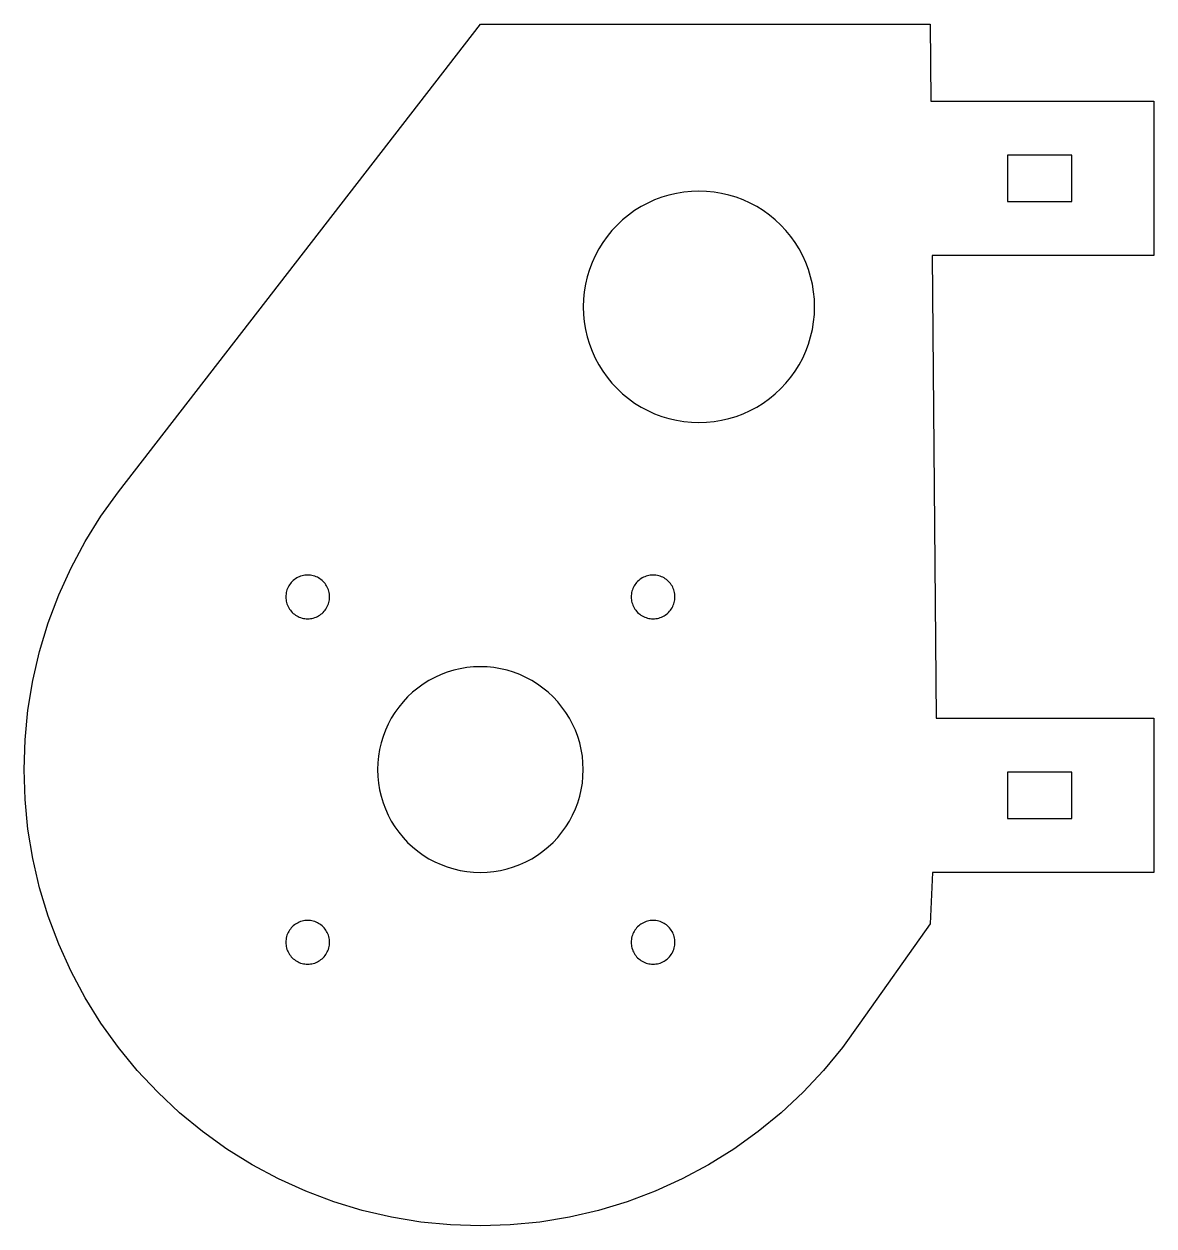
# Model space of a CAD drawing. Header units: metres. Extents: x -35.5 to 52.4, y -35.5 to 58.
import ezdxf

# ---------------------------------------------------------------- set-up
doc = ezdxf.new("R2010")
doc.units = ezdxf.units.M
doc.layers.add('CUT', color=7, linetype='Continuous')

msp = doc.modelspace()

# ---------------------------------------------------------------- linework, layer by layer
at = {"layer": 'CUT'}
for points in [[(-15.701, -31.839), (-17.75, -30.744), (-19.723, -29.517), (-21.611, -28.164), (-23.407, -26.69), (-25.102, -25.102), (-26.69, -23.407), (-28.164, -21.611), (-29.517, -19.723), (-30.744, -17.75), (-31.839, -15.701), (-32.798, -13.585), (-33.616, -11.411), (-34.29, -9.188), (-34.818, -6.926), (-35.196, -4.634), (-35.424, -2.322), (-35.5, 0), (-35.424, 2.322), (-35.196, 4.634), (-34.818, 6.926), (-34.29, 9.188), (-33.616, 11.411), (-32.798, 13.585), (-31.839, 15.701), (-30.744, 17.75), (-29.517, 19.723), (-28.164, 21.611), (0, 58), (35, 58), (35.052, 52), (52.4, 52), (52.4, 40), (35.155, 40), (35.466, 4), (52.4, 4), (52.4, -8), (35.175, -8), (35, -12), (29.517, -19.723), (28.164, -21.611), (26.69, -23.407), (25.102, -25.102), (23.407, -26.69), (21.611, -28.164), (19.723, -29.517), (17.75, -30.744), (15.701, -31.839), (13.585, -32.798), (11.411, -33.616), (9.188, -34.29), (6.926, -34.818), (4.634, -35.196), (2.322, -35.424), (0, -35.5), (-2.322, -35.424), (-4.634, -35.196), (-6.926, -34.818), (-9.188, -34.29), (-11.411, -33.616), (-13.585, -32.798)], [(46, 44.2), (46, 47.8), (41, 47.8), (41, 44.2)], [(25.981, 36.589), (25.923, 37.175), (25.827, 37.756), (25.693, 38.329), (25.522, 38.893), (25.315, 39.444), (25.072, 39.981), (24.794, 40.5), (24.483, 41), (24.14, 41.479), (23.767, 41.934), (23.364, 42.364), (22.934, 42.767), (22.479, 43.14), (22, 43.483), (21.5, 43.794), (20.981, 44.072), (20.444, 44.315), (19.893, 44.522), (19.329, 44.693), (18.756, 44.827), (18.175, 44.923), (17.589, 44.981), (17, 45), (16.411, 44.981), (15.825, 44.923), (15.244, 44.827), (14.671, 44.693), (14.107, 44.522), (13.556, 44.315), (13.019, 44.072), (12.5, 43.794), (12, 43.483), (11.521, 43.14), (11.066, 42.767), (10.636, 42.364), (10.233, 41.934), (9.86, 41.479), (9.517, 41), (9.206, 40.5), (8.928, 39.981), (8.685, 39.444), (8.478, 38.893), (8.307, 38.329), (8.173, 37.756), (8.077, 37.175), (8.019, 36.589), (8, 36), (8.019, 35.411), (8.077, 34.825), (8.173, 34.244), (8.307, 33.671), (8.478, 33.107), (8.685, 32.556), (8.928, 32.019), (9.206, 31.5), (9.517, 31), (9.86, 30.521), (10.233, 30.066), (10.636, 29.636), (11.066, 29.233), (11.521, 28.86), (12, 28.517), (12.5, 28.206), (13.019, 27.928), (13.556, 27.685), (14.107, 27.478), (14.671, 27.307), (15.244, 27.173), (15.825, 27.077), (16.411, 27.019), (17, 27), (17.589, 27.019), (18.175, 27.077), (18.756, 27.173), (19.329, 27.307), (19.893, 27.478), (20.444, 27.685), (20.981, 27.928), (21.5, 28.206), (22, 28.517), (22.479, 28.86), (22.934, 29.233), (23.364, 29.636), (23.767, 30.066), (24.14, 30.521), (24.483, 31), (24.794, 31.5), (25.072, 32.019), (25.315, 32.556), (25.522, 33.107), (25.693, 33.671), (25.827, 34.244), (25.923, 34.825), (25.981, 35.411), (26, 36)], [(-11.739, 13.546), (-11.75, 13.657), (-11.768, 13.767), (-11.793, 13.875), (-11.825, 13.981), (-11.864, 14.086), (-11.91, 14.187), (-11.963, 14.285), (-12.022, 14.379), (-12.086, 14.47), (-12.157, 14.556), (-12.233, 14.637), (-12.314, 14.713), (-12.4, 14.784), (-12.491, 14.849), (-12.585, 14.907), (-12.683, 14.96), (-12.784, 15.006), (-12.889, 15.045), (-12.995, 15.077), (-13.103, 15.102), (-13.213, 15.12), (-13.324, 15.131), (-13.435, 15.135), (-13.546, 15.131), (-13.657, 15.12), (-13.767, 15.102), (-13.875, 15.077), (-13.981, 15.045), (-14.086, 15.006), (-14.187, 14.96), (-14.285, 14.907), (-14.379, 14.849), (-14.47, 14.784), (-14.556, 14.713), (-14.637, 14.637), (-14.713, 14.556), (-14.784, 14.47), (-14.849, 14.379), (-14.907, 14.285), (-14.96, 14.187), (-15.006, 14.086), (-15.045, 13.981), (-15.077, 13.875), (-15.102, 13.767), (-15.12, 13.657), (-15.131, 13.546), (-15.135, 13.435), (-15.131, 13.324), (-15.12, 13.213), (-15.102, 13.103), (-15.077, 12.995), (-15.045, 12.889), (-15.006, 12.784), (-14.96, 12.683), (-14.907, 12.585), (-14.849, 12.491), (-14.784, 12.4), (-14.713, 12.314), (-14.637, 12.233), (-14.556, 12.157), (-14.47, 12.086), (-14.379, 12.022), (-14.285, 11.963), (-14.187, 11.91), (-14.086, 11.864), (-13.981, 11.825), (-13.875, 11.793), (-13.767, 11.768), (-13.657, 11.75), (-13.546, 11.739), (-13.435, 11.735), (-13.324, 11.739), (-13.213, 11.75), (-13.103, 11.768), (-12.995, 11.793), (-12.889, 11.825), (-12.784, 11.864), (-12.683, 11.91), (-12.585, 11.963), (-12.491, 12.022), (-12.4, 12.086), (-12.314, 12.157), (-12.233, 12.233), (-12.157, 12.314), (-12.086, 12.4), (-12.022, 12.491), (-11.963, 12.585), (-11.91, 12.683), (-11.864, 12.784), (-11.825, 12.889), (-11.793, 12.995), (-11.768, 13.103), (-11.75, 13.213), (-11.739, 13.324), (-11.735, 13.435)], [(15.131, 13.546), (15.12, 13.657), (15.102, 13.767), (15.077, 13.875), (15.045, 13.981), (15.006, 14.086), (14.96, 14.187), (14.907, 14.285), (14.849, 14.379), (14.784, 14.47), (14.713, 14.556), (14.637, 14.637), (14.556, 14.713), (14.47, 14.784), (14.379, 14.849), (14.285, 14.907), (14.187, 14.96), (14.086, 15.006), (13.981, 15.045), (13.875, 15.077), (13.767, 15.102), (13.657, 15.12), (13.546, 15.131), (13.435, 15.135), (13.324, 15.131), (13.213, 15.12), (13.103, 15.102), (12.995, 15.077), (12.889, 15.045), (12.784, 15.006), (12.683, 14.96), (12.585, 14.907), (12.491, 14.849), (12.4, 14.784), (12.314, 14.713), (12.233, 14.637), (12.157, 14.556), (12.086, 14.47), (12.022, 14.379), (11.963, 14.285), (11.91, 14.187), (11.864, 14.086), (11.825, 13.981), (11.793, 13.875), (11.768, 13.767), (11.75, 13.657), (11.739, 13.546), (11.735, 13.435), (11.739, 13.324), (11.75, 13.213), (11.768, 13.103), (11.793, 12.995), (11.825, 12.889), (11.864, 12.784), (11.91, 12.683), (11.963, 12.585), (12.022, 12.491), (12.086, 12.4), (12.157, 12.314), (12.233, 12.233), (12.314, 12.157), (12.4, 12.086), (12.491, 12.022), (12.585, 11.963), (12.683, 11.91), (12.784, 11.864), (12.889, 11.825), (12.995, 11.793), (13.103, 11.768), (13.213, 11.75), (13.324, 11.739), (13.435, 11.735), (13.546, 11.739), (13.657, 11.75), (13.767, 11.768), (13.875, 11.793), (13.981, 11.825), (14.086, 11.864), (14.187, 11.91), (14.285, 11.963), (14.379, 12.022), (14.47, 12.086), (14.556, 12.157), (14.637, 12.233), (14.713, 12.314), (14.784, 12.4), (14.849, 12.491), (14.907, 12.585), (14.96, 12.683), (15.006, 12.784), (15.045, 12.889), (15.077, 12.995), (15.102, 13.103), (15.12, 13.213), (15.131, 13.324), (15.135, 13.435)], [(7.932, 1.044), (7.846, 1.561), (7.727, 2.071), (7.575, 2.572), (7.391, 3.061), (7.175, 3.538), (6.928, 4), (6.652, 4.445), (6.347, 4.87), (6.015, 5.275), (5.657, 5.657), (5.275, 6.015), (4.87, 6.347), (4.445, 6.652), (4, 6.928), (3.538, 7.175), (3.061, 7.391), (2.572, 7.575), (2.071, 7.727), (1.561, 7.846), (1.044, 7.932), (0.523, 7.983), (0, 8), (-0.523, 7.983), (-1.044, 7.932), (-1.561, 7.846), (-2.071, 7.727), (-2.572, 7.575), (-3.061, 7.391), (-3.538, 7.175), (-4, 6.928), (-4.445, 6.652), (-4.87, 6.347), (-5.275, 6.015), (-5.657, 5.657), (-6.015, 5.275), (-6.347, 4.87), (-6.652, 4.445), (-6.928, 4), (-7.175, 3.538), (-7.391, 3.061), (-7.575, 2.572), (-7.727, 2.071), (-7.846, 1.561), (-7.932, 1.044), (-7.983, 0.523), (-8, 0), (-7.983, -0.523), (-7.932, -1.044), (-7.846, -1.561), (-7.727, -2.071), (-7.575, -2.572), (-7.391, -3.061), (-7.175, -3.538), (-6.928, -4), (-6.652, -4.445), (-6.347, -4.87), (-6.015, -5.275), (-5.657, -5.657), (-5.275, -6.015), (-4.87, -6.347), (-4.445, -6.652), (-4, -6.928), (-3.538, -7.175), (-3.061, -7.391), (-2.572, -7.575), (-2.071, -7.727), (-1.561, -7.846), (-1.044, -7.932), (-0.523, -7.983), (0, -8), (0.523, -7.983), (1.044, -7.932), (1.561, -7.846), (2.071, -7.727), (2.572, -7.575), (3.061, -7.391), (3.538, -7.175), (4, -6.928), (4.445, -6.652), (4.87, -6.347), (5.275, -6.015), (5.657, -5.657), (6.015, -5.275), (6.347, -4.87), (6.652, -4.445), (6.928, -4), (7.175, -3.538), (7.391, -3.061), (7.575, -2.572), (7.727, -2.071), (7.846, -1.561), (7.932, -1.044), (7.983, -0.523), (8, 0), (7.983, 0.523)], [(41, -0.2), (41, -3.8), (46, -3.8), (46, -0.2)], [(-11.739, -13.324), (-11.75, -13.213), (-11.768, -13.103), (-11.793, -12.995), (-11.825, -12.889), (-11.864, -12.784), (-11.91, -12.683), (-11.963, -12.585), (-12.022, -12.491), (-12.086, -12.4), (-12.157, -12.314), (-12.233, -12.233), (-12.314, -12.157), (-12.4, -12.086), (-12.491, -12.022), (-12.585, -11.963), (-12.683, -11.91), (-12.784, -11.864), (-12.889, -11.825), (-12.995, -11.793), (-13.103, -11.768), (-13.213, -11.75), (-13.324, -11.739), (-13.435, -11.735), (-13.546, -11.739), (-13.657, -11.75), (-13.767, -11.768), (-13.875, -11.793), (-13.981, -11.825), (-14.086, -11.864), (-14.187, -11.91), (-14.285, -11.963), (-14.379, -12.022), (-14.47, -12.086), (-14.556, -12.157), (-14.637, -12.233), (-14.713, -12.314), (-14.784, -12.4), (-14.849, -12.491), (-14.907, -12.585), (-14.96, -12.683), (-15.006, -12.784), (-15.045, -12.889), (-15.077, -12.995), (-15.102, -13.103), (-15.12, -13.213), (-15.131, -13.324), (-15.135, -13.435), (-15.131, -13.546), (-15.12, -13.657), (-15.102, -13.767), (-15.077, -13.875), (-15.045, -13.981), (-15.006, -14.086), (-14.96, -14.187), (-14.907, -14.285), (-14.849, -14.379), (-14.784, -14.47), (-14.713, -14.556), (-14.637, -14.637), (-14.556, -14.713), (-14.47, -14.784), (-14.379, -14.849), (-14.285, -14.907), (-14.187, -14.96), (-14.086, -15.006), (-13.981, -15.045), (-13.875, -15.077), (-13.767, -15.102), (-13.657, -15.12), (-13.546, -15.131), (-13.435, -15.135), (-13.324, -15.131), (-13.213, -15.12), (-13.103, -15.102), (-12.995, -15.077), (-12.889, -15.045), (-12.784, -15.006), (-12.683, -14.96), (-12.585, -14.907), (-12.491, -14.849), (-12.4, -14.784), (-12.314, -14.713), (-12.233, -14.637), (-12.157, -14.556), (-12.086, -14.47), (-12.022, -14.379), (-11.963, -14.285), (-11.91, -14.187), (-11.864, -14.086), (-11.825, -13.981), (-11.793, -13.875), (-11.768, -13.767), (-11.75, -13.657), (-11.739, -13.546), (-11.735, -13.435)], [(15.131, -13.324), (15.12, -13.213), (15.102, -13.103), (15.077, -12.995), (15.045, -12.889), (15.006, -12.784), (14.96, -12.683), (14.907, -12.585), (14.849, -12.491), (14.784, -12.4), (14.713, -12.314), (14.637, -12.233), (14.556, -12.157), (14.47, -12.086), (14.379, -12.022), (14.285, -11.963), (14.187, -11.91), (14.086, -11.864), (13.981, -11.825), (13.875, -11.793), (13.767, -11.768), (13.657, -11.75), (13.546, -11.739), (13.435, -11.735), (13.324, -11.739), (13.213, -11.75), (13.103, -11.768), (12.995, -11.793), (12.889, -11.825), (12.784, -11.864), (12.683, -11.91), (12.585, -11.963), (12.491, -12.022), (12.4, -12.086), (12.314, -12.157), (12.233, -12.233), (12.157, -12.314), (12.086, -12.4), (12.022, -12.491), (11.963, -12.585), (11.91, -12.683), (11.864, -12.784), (11.825, -12.889), (11.793, -12.995), (11.768, -13.103), (11.75, -13.213), (11.739, -13.324), (11.735, -13.435), (11.739, -13.546), (11.75, -13.657), (11.768, -13.767), (11.793, -13.875), (11.825, -13.981), (11.864, -14.086), (11.91, -14.187), (11.963, -14.285), (12.022, -14.379), (12.086, -14.47), (12.157, -14.556), (12.233, -14.637), (12.314, -14.713), (12.4, -14.784), (12.491, -14.849), (12.585, -14.907), (12.683, -14.96), (12.784, -15.006), (12.889, -15.045), (12.995, -15.077), (13.103, -15.102), (13.213, -15.12), (13.324, -15.131), (13.435, -15.135), (13.546, -15.131), (13.657, -15.12), (13.767, -15.102), (13.875, -15.077), (13.981, -15.045), (14.086, -15.006), (14.187, -14.96), (14.285, -14.907), (14.379, -14.849), (14.47, -14.784), (14.556, -14.713), (14.637, -14.637), (14.713, -14.556), (14.784, -14.47), (14.849, -14.379), (14.907, -14.285), (14.96, -14.187), (15.006, -14.086), (15.045, -13.981), (15.077, -13.875), (15.102, -13.767), (15.12, -13.657), (15.131, -13.546), (15.135, -13.435)]]:
    msp.add_lwpolyline(points, close=True, dxfattribs=at)

doc.saveas('drawing.dxf')
